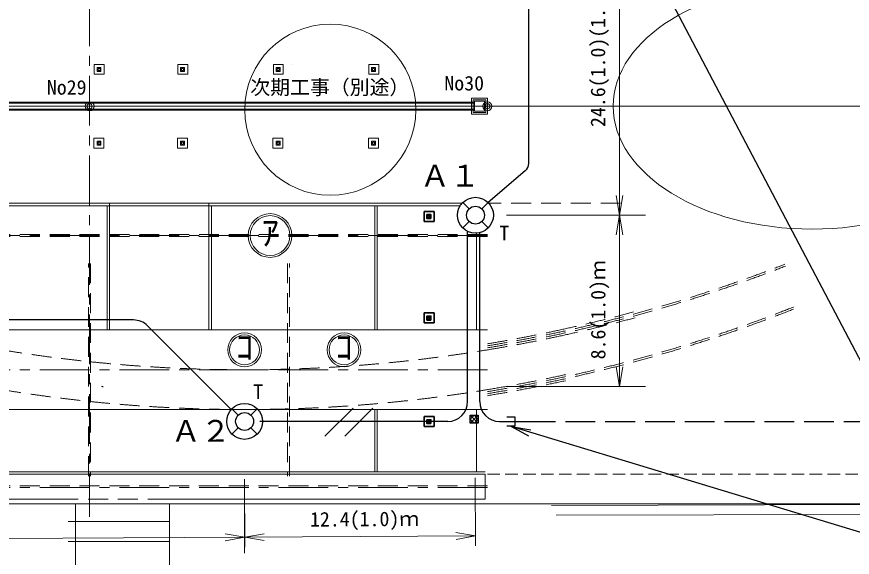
# Model space of a CAD drawing. Units: millimetres, scale not verified. Extents: x -312644 to 200250, y -138500 to 140234.
# Drawn here: x 985 to 42994, y 403 to 27586 of the extents above; entities that cross this region are included whole.
import ezdxf
from ezdxf.enums import TextEntityAlignment as Align

# ---------------------------------------------------------------- set-up
doc = ezdxf.new("R2010")
doc.units = ezdxf.units.MM
doc.header["$LTSCALE"] = 500
doc.header["$PDMODE"] = 32
doc.header["$PDSIZE"] = 250
for name, pattern in [('CHAIN1', [8, 5, -1, 1, -1]), ('CHAIN2', [12, 9, -1, 1, -1]), ('DASHED1', [1.8, 1.2, -0.6]), ('DASHED2', [3, 2, -1]), ('DASHED3', [4, 3, -1])]:
    doc.linetypes.add(name, pattern=pattern)
for name, color, linetype, lineweight in [('1-0_現況', 4, 'Continuous', 9), ('1-6', 4, 'Continuous', 9), ('1-8', 4, 'Continuous', 9), ('1-9', 4, 'DASHED1', 9), ('3-0_外灯平面', 4, 'Continuous', 9), ('A-0', 4, 'Continuous', 9), ('A-1', 4, 'Continuous', 9), ('A-8', 2, 'Continuous', 25), ('A-9', 1, 'Continuous', 9), ('A-F', 4, 'Continuous', 9)]:
    doc.layers.add(name, color=color, linetype=linetype, lineweight=lineweight)
doc.styles.add('ＭＳ ゴシック', font='')
doc.styles.get('ＭＳ ゴシック').set_extended_font_data('MS Gothic')

msp = doc.modelspace()

# ---------------------------------------------------------------- linework, layer by layer
at = {"layer": '1-0_現況', "linetype": 'CHAIN2'}
msp.add_line((-162389.2, 23082.8), (85594.1, 23083.1), dxfattribs=at)
at = {"layer": '1-0_現況'}
for centre, radius in [((4649.5, 23083), 225), ((24649.5, 23083), 225), ((4649.5, 23083), 9), ((24649.5, 23083), 9)]:
    msp.add_circle(centre, radius, dxfattribs=at)
for p in [(4649.5, 23083), (24649.5, 23083)]:
    msp.add_point(p, dxfattribs=at)
at = {"layer": '1-6'}
msp.add_line((-121852.7, 3082.8), (65739.2, 3083.8), dxfattribs=at)
at = {"layer": '1-8'}
for p, q in [((3935.3, 3082.5), (3935.3, -10585.6)), ((8663.1, -15457.2), (8663.1, 3082.7)), ((65611.7, 3120.1), (27865.3, 3014.1)), ((65651.7, 2620.1), (28101.3, 2514.7)), ((3935.3, 2202.7), (8663.1, 2202.7)), ((3935.3, 1202.7), (8663.1, 1202.7))]:
    msp.add_line(p, q, dxfattribs=at)
at = {"layer": '1-9'}
msp.add_line((24649.5, 4583), (65777.9, 4583), dxfattribs=at)
at = {"layer": 'A-0', "linetype": 'CHAIN1'}
for p, q in [((4649.3, 44611.6), (4649.3, 2438.5)), ((-45350.6, 16583), (24649.4, 16583)), ((24649.4, 9833), (-29163.8, 9833)), ((24649.4, 3918.3), (-45350.6, 3918.1))]:
    msp.add_line(p, q, dxfattribs=at)
at = {"layer": 'A-0'}
for p, q in [((14823.3, 25196.4), (14823.3, 25196.4)), ((17361.8, 23283.1), (-4950.2, 23283.1)), ((-4950.2, 23233.1), (17361.8, 23233.1)), ((23999.4, 23283.1), (17361.8, 23283.1)), ((17361.8, 23233.1), (23999.4, 23233.1)), ((23848.7, 23483.1), (24649.4, 23483.1)), ((23848.7, 22683.1), (23848.7, 23483.1)), ((23927.9, 23403.1), (24568.5, 23403.1)), ((23927.9, 22763.1), (23927.9, 23403.1)), ((23934.3, 23398.1), (24563.7, 23398.1)), ((23934.3, 22768.1), (23934.3, 23398.1)), ((24563.7, 23398.1), (24563.7, 22768.1)), ((24568.5, 23403.1), (24568.5, 22763.1)), ((24649.4, 23483.1), (24649.4, 22683.1)), ((17361.8, 22933.1), (-4950.2, 22933.1)), ((-4950.2, 22883.1), (17361.8, 22883.1)), ((23999.4, 22933.1), (17361.8, 22933.1)), ((17361.8, 22883.1), (23999.4, 22883.1)), ((24568.5, 22763.1), (23927.9, 22763.1)), ((24563.7, 22768.1), (23934.3, 22768.1)), ((24649.4, 22683.1), (23848.7, 22683.1)), ((23378.6, 18203), (-45350.6, 18203)), ((-10356.1, 18083), (23288.1, 18083)), ((-45350.6, 11833), (24649.4, 11833)), ((24649.4, 7833), (-45350.6, 7833)), ((12479.5, 4703), (-45350.6, 4703)), ((24529.4, 4703), (12479.5, 4703)), ((-45350.6, 4583), (12599.5, 4583)), ((12599.5, 4583), (24529.4, 4583)), ((24529.4, 4583), (24529.4, 3323.6)), ((3574.9, 3323.5), (-45350.6, 3323.2)), ((65739, 3083.9), (-45350.6, 3083.2)), ((24529.4, 3323.6), (8574.9, 3323.5)), ((65611.6, 3120.1), (27865.2, 3014.1)), ((28101.2, 2514.7), (65651.5, 2620.2)), ((3574.9, 2202.7), (8574.9, 2202.7)), ((8574.9, 1202.7), (3574.9, 1202.7))]:
    msp.add_line(p, q, dxfattribs=at)
at = {"layer": 'A-0', "linetype": 'DASHED2'}
for p, q in [((23999.3, 23333.1), (23999.3, 22833.1)), ((24498.7, 23333.1), (23999.3, 23333.1)), ((24498.7, 22833.1), (24498.7, 23333.1)), ((23999.3, 22833.1), (24498.7, 22833.1)), ((31343.8, 18203), (24649.4, 18203)), ((24649.5, 16633.1), (-121852.8, 16633)), ((-121852.8, 16533), (24649.5, 16533.1)), ((4599.5, 4483.1), (4599.5, 15183.1)), ((4699.5, 15183.1), (4699.5, 4483.1)), ((14599.5, 15183.1), (14599.5, 4483.1)), ((14699.5, 4483.1), (14699.5, 15183.1)), ((-121852.8, 4003.3), (24649.5, 4003.1)), ((8574.9, 3323.6), (3574.9, 3323.6))]:
    msp.add_line(p, q, dxfattribs=at)
at = {"layer": 'A-0', "linetype": 'CHAIN2'}
msp.add_line((-45350.6, 23083), (87024.8, 23083.1), dxfattribs=at)
at = {"layer": 'A-0', "linetype": 'DASHED1'}
msp.add_line((65777.7, 4583), (24649.4, 4583), dxfattribs=at)
at = {"layer": 'A-0'}
for centre, radius in [((4649.3, 23083.1), 225), ((24649.4, 23083), 225), ((4649.3, 23083.1), 9), ((24649.4, 23083), 9), ((24649.4, 23083), 9), ((13723.3, 16582.8), 1100), ((13723.3, 16582.7), 1100), ((13723.3, 16582.8), 1000), ((13723.3, 16582.7), 1000), ((12440.9, 10833.2), 850), ((12440.9, 10833.1), 850), ((12440.9, 10833.2), 750), ((12440.9, 10833.1), 750), ((17440.9, 10833.2), 850), ((17440.9, 10833.1), 850), ((17440.9, 10833.2), 750), ((17440.9, 10833.1), 750)]:
    msp.add_circle(centre, radius, dxfattribs=at)
at = {"layer": 'A-0', "linetype": 'DASHED2'}
for centre, radius, start, end in [((12440.7, 84832.6), 74800, 279.39369, 291.28999), ((12440.7, 84832.6), 74900, 279.38104, 291.28999), ((12440.8, 82832.7), 75100, 279.3558, 291.84473), ((12440.8, 82832.7), 75200, 279.34326, 291.84473), ((12440.7, 84832.6), 74700, 282.12828, 285.17552), ((12440.7, 84832.6), 75000, 282.12959, 285.17717), ((12440.7, 84832.6), 74700, 279.40634, 282.12828), ((12440.7, 84832.6), 75000, 279.36838, 282.12959), ((12440.7, 84832.7), 75000, 260.64993, 279.36838), ((12440.8, 82832.7), 75000, 279.36836, 282.45921), ((12440.8, 82832.7), 75300, 279.3307, 282.45921), ((12440.8, 82832.7), 75000, 260.61363, 279.36838)]:
    msp.add_arc(centre, radius, start, end, dxfattribs=at)
at = {"layer": 'A-0'}
msp.add_ellipse((40974.6, 23083), major_axis=(10000, 0), ratio=0.618, dxfattribs=at)
for p in [(4649.3, 23083.1), (24649.4, 23083.1)]:
    msp.add_point(p, dxfattribs=at)
at = {"layer": 'A-1'}
for p, q in [((31290.5, 17603), (31290.5, 42228.4)), ((31290.5, 17603), (31116.8, 18587.8)), ((31290.5, 17603), (31464.1, 18587.8)), ((29546.9, 17603), (25615.6, 17603)), ((32602.3, 17603), (25615.6, 17603)), ((31290.5, 17603), (31116.8, 16618.2)), ((31290.5, 8996.5), (31290.5, 17603)), ((31290.5, 17603), (31464.1, 16618.2)), ((31290.5, 8996.5), (31116.8, 9981.3)), ((31290.5, 8996.5), (31464.1, 9981.3)), ((32602.3, 8996.5), (25615.6, 8996.5)), ((12449.7, 911.3), (12430.4, 4337.9)), ((24058, 976.5), (24038.8, 4403.1)), ((12440.9, 4030.2), (12440.9, 603.6)), ((12446.8, 1411.3), (11463, 1232.1)), ((12446.8, 1411.3), (13430.7, 1590.5)), ((12446.8, 1411.3), (24055.2, 1476.5)), ((12446.8, 1411.3), (13432.6, 1243.2)), ((24055.2, 1476.5), (23069.4, 1644.6)), ((24055.2, 1476.5), (23071.4, 1297.3))]:
    msp.add_line(p, q, dxfattribs=at)
msp.add_lwpolyline([(-11969.6, 1274.2), (12446.8, 1411.3), (11461.1, 1579.4)], dxfattribs=at)
at = {"layer": 'A-8'}
for p, q in [((28690.6, 38260.4), (48211.5, 1120.9)), ((26728.7, 20214.6), (26728.7, 36404.6)), ((26553.4, 19834.4), (24685.8, 18239.4)), ((23413.2, 18239.4), (23731.3, 17921.2)), ((24685.8, 18239.4), (24367.6, 17921.2)), ((23731.3, 17284.9), (23413.1, 16966.7)), ((24367.6, 17284.9), (24685.8, 16966.7)), ((23656, 8233.1), (23656, 16764.8)), ((24264, 8233.1), (24264, 16737.1)), ((6852, 12336.7), (-13678.2, 12336.7)), ((7559.2, 12043.8), (11770, 7833)), ((12122.8, 7551.2), (11804.6, 7869.4)), ((13077.2, 7869.4), (12759.1, 7551.2)), ((16479.2, 6495.2), (17893.4, 7909.4)), ((18893.5, 7909.4), (17479.2, 6495.2)), ((22656, 7233.1), (13209.1, 7233.1)), ((24183.2, 7554.8), (23783.2, 7154.8)), ((23783.2, 7554.8), (24183.2, 7154.8)), ((25264, 7233.1), (26572.8, 7233.1)), ((25776.8, 7233.1), (26051, 7233.1)), ((12122.8, 6914.9), (11804.6, 6596.7)), ((12759.1, 6914.9), (13077.2, 6596.7)), ((25629.8, 7010.8), (26051, 7010.8)), ((45181.3, 1120.9), (25850.3, 6976.1)), ((25850.3, 6976.1), (26837.7, 6818)), ((26724, 6489.8), (25850.3, 6976.1))]:
    msp.add_line(p, q, dxfattribs=at)
at = {"layer": 'A-8', "color": 3, "linetype": 'DASHED3'}
msp.add_line((26572.8, 7233.1), (48432.5, 7233.1), dxfattribs=at)
at = {"layer": 'A-8'}
for points in [[(24183.2, 7554.8), (24183.2, 7154.8), (23783.2, 7154.8), (23783.2, 7554.8)], [(23783.2, 7354.8), (23983.2, 7554.8), (24183.2, 7354.8), (23983.2, 7154.8)]]:
    msp.add_lwpolyline(points, close=True, dxfattribs=at)
msp.add_lwpolyline([(26051, 7010.8), (26051, 7455.5), (25629.8, 7455.5)], dxfattribs=at)
for centre, radius in [((24049.5, 17603.1), 900), ((24049.5, 17603.1), 450), ((12440.9, 7233.1), 900), ((12440.9, 7233.1), 450)]:
    msp.add_circle(centre, radius, dxfattribs=at)
for centre, radius, start, end in [((26228.7, 20214.6), 500, 310.49785, 360), ((6852, 11336.7), 1000, 45, 90), ((5330.9, 9496.6), 500, 260.72285, 270), ((22656, 8233.1), 1000, 270, 0), ((25264, 8233.1), 1000, 180, 270)]:
    msp.add_arc(centre, radius, start, end, dxfattribs=at)
at = {"layer": 'A-9', "linetype": 'DASHED1'}
for p, q in [((4884.2, 25189.7), (4884.2, 24689.7)), ((9085.5, 25189.7), (9085.5, 24689.7))]:
    msp.add_line(p, q, dxfattribs=at)
at = {"layer": 'A-9', "color": 4, "linetype": 'DASHED1'}
for p, q in [((13886.6, 25189.7), (13886.6, 24689.7)), ((18686.5, 25189.7), (18686.5, 24689.7))]:
    msp.add_line(p, q, dxfattribs=at)
at = {"layer": 'A-9', "linetype": 'DASHED1'}
for points in [[(4884.2, 24689.7), (5384.2, 24689.7), (5384.2, 25189.7), (4884.2, 25189.7)], [(9085.5, 24689.7), (9585.5, 24689.7), (9585.5, 25189.7), (9085.5, 25189.7)]]:
    msp.add_lwpolyline(points, dxfattribs=at)
at = {"layer": 'A-9'}
for points in [[(5221.8, 24830.8), (5021.8, 24830.8), (5021.8, 25030.8), (5221.8, 25030.8)], [(5172.7, 24881.5), (5072.7, 24881.5), (5072.7, 24981.5), (5172.7, 24981.5)], [(9423.1, 24830.8), (9223.1, 24830.8), (9223.1, 25030.8), (9423.1, 25030.8)], [(9373.9, 24881.5), (9273.9, 24881.5), (9273.9, 24981.5), (9373.9, 24981.5)], [(5221.8, 21133.8), (5021.8, 21133.8), (5021.8, 21333.8), (5221.8, 21333.8)], [(5172.7, 21184.6), (5072.7, 21184.6), (5072.7, 21284.6), (5172.7, 21284.6)], [(9423.1, 21133.8), (9223.1, 21133.8), (9223.1, 21333.8), (9423.1, 21333.8)], [(9373.9, 21184.6), (9273.9, 21184.6), (9273.9, 21284.6), (9373.9, 21284.6)]]:
    msp.add_lwpolyline(points, close=True, dxfattribs=at)
at = {"layer": 'A-9', "color": 4, "linetype": 'DASHED1'}
for points in [[(13886.6, 24689.7), (14386.6, 24689.7), (14386.6, 25189.7), (13886.6, 25189.7)], [(18686.5, 24689.7), (19186.5, 24689.7), (19186.5, 25189.7), (18686.5, 25189.7)]]:
    msp.add_lwpolyline(points, dxfattribs=at)
at = {"layer": 'A-9', "color": 4}
for points in [[(14224.2, 24830.8), (14024.2, 24830.8), (14024.2, 25030.8), (14224.2, 25030.8)], [(14175, 24881.5), (14075, 24881.5), (14075, 24981.5), (14175, 24981.5)], [(19024.2, 24830.8), (18824.2, 24830.8), (18824.2, 25030.8), (19024.2, 25030.8)], [(18975, 24881.5), (18875, 24881.5), (18875, 24981.5), (18975, 24981.5)], [(14224.2, 21133.8), (14024.2, 21133.8), (14024.2, 21333.8), (14224.2, 21333.8)], [(14175, 21184.6), (14075, 21184.6), (14075, 21284.6), (14175, 21284.6)], [(19024.2, 21133.8), (18824.2, 21133.8), (18824.2, 21333.8), (19024.2, 21333.8)], [(18975, 21184.6), (18875, 21184.6), (18875, 21284.6), (18975, 21284.6)]]:
    msp.add_lwpolyline(points, close=True, dxfattribs=at)
at = {"layer": 'A-9', "linetype": 'DASHED1'}
for points in [[(4863.9, 21480.2), (4863.9, 20980.2), (5363.9, 20980.2), (5363.9, 21480.2)], [(9065.1, 21480.2), (9065.1, 20980.2), (9565.1, 20980.2), (9565.1, 21480.2)]]:
    msp.add_lwpolyline(points, close=True, dxfattribs=at)
at = {"layer": 'A-9', "color": 4, "linetype": 'DASHED1'}
for points in [[(13866.2, 21480.2), (13866.2, 20980.2), (14366.2, 20980.2), (14366.2, 21480.2)], [(18666.2, 21480.2), (18666.2, 20980.2), (19166.2, 20980.2), (19166.2, 21480.2)]]:
    msp.add_lwpolyline(points, close=True, dxfattribs=at)
at = {"layer": 'A-9', "color": 6, "linetype": 'DASHED1', "lineweight": 35}
for points in [[(21468.8, 17791.4), (21468.8, 17291.4), (21968.8, 17291.4), (21968.8, 17791.4)], [(21468.8, 12691.4), (21468.8, 12191.4), (21968.8, 12191.4), (21968.8, 12691.4)], [(21468.8, 7481.5), (21468.8, 6981.5), (21968.8, 6981.5), (21968.8, 7481.5)]]:
    msp.add_lwpolyline(points, close=True, dxfattribs=at)
at = {"layer": 'A-9', "color": 6, "lineweight": 35}
for points in [[(21806.4, 17432.5), (21606.4, 17432.5), (21606.4, 17632.5), (21806.4, 17632.5)], [(21757.2, 17483.2), (21657.2, 17483.2), (21657.2, 17583.2), (21757.2, 17583.2)], [(21806.4, 12332.5), (21606.4, 12332.5), (21606.4, 12532.5), (21806.4, 12532.5)], [(21757.2, 12383.2), (21657.2, 12383.2), (21657.2, 12483.2), (21757.2, 12483.2)], [(21806.4, 7122.5), (21606.4, 7122.5), (21606.4, 7322.5), (21806.4, 7322.5)], [(21757.2, 7173.3), (21657.2, 7173.3), (21657.2, 7273.3), (21757.2, 7273.3)]]:
    msp.add_lwpolyline(points, close=True, dxfattribs=at)
at = {"layer": 'A-9', "color": 4}
msp.add_circle((16750.7, 22908.9), 4299.8, dxfattribs=at)
at = {"layer": 'A-F'}
for p, q in [((5529.5, 18083), (5529.5, 11833)), ((5649.5, 18203), (5649.5, 11833)), ((10649.5, 18203), (10649.5, 11833)), ((10769.5, 18083), (10769.5, 11833)), ((18987.5, 18083), (18987.5, 11833)), ((19107.5, 18083), (19107.5, 11833)), ((24107.5, 16704.9), (24107.5, 11833)), ((18987.5, 7833), (18987.5, 4703)), ((19107.5, 7833), (19107.5, 4703)), ((24107.5, 7833), (24107.5, 4703))]:
    msp.add_line(p, q, dxfattribs=at)

# ---------------------------------------------------------------- texts
at = {"layer": '3-0_外灯平面', "color": 7, "style": 'ＭＳ ゴシック'}
for p in [(25246.1, 16127), (12871.4, 8144.4)]:
    msp.add_text('T', height=733.1, dxfattribs=at).set_placement(p, align=Align.BOTTOM_LEFT)
at = {"layer": 'A-0', "color": 7, "style": 'ＭＳ ゴシック'}
for s, height, p in [('No29', 733.1, (2500.6, 23445.9)), ('No30', 733.1, (22484.3, 23655.8)), ('ｱ', 1283, (13285.8, 15707.8)), ('ｱ', 1283, (13285.8, 15707.7)), ('ｺ', 1283, (12003.5, 9958.2)), ('ｺ', 1283, (12003.5, 9958.1)), ('ｺ', 1283, (17003.5, 9958.2)), ('ｺ', 1283, (17003.5, 9958.1))]:
    msp.add_text(s, height=height, dxfattribs=at).set_placement(p, align=Align.BOTTOM_LEFT)
at = {"layer": 'A-1', "color": 6, "style": 'ＭＳ ゴシック'}
for s, rotation, p in [('24.6(1.0)(1.0)ｍ', 90, (30790.5, 22040.7)), ('8.6(1.0)ｍ', 90, (30801.8, 10354.5)), ('12.4(1.0)ｍ', 0.322, (15734.3, 1726.3))]:
    msp.add_text(s, height=733.1, rotation=rotation, dxfattribs=at).set_placement(p, align=Align.BOTTOM_LEFT)
at = {"layer": 'A-8', "color": 6, "style": 'ＭＳ ゴシック'}
for s, p in [('Ａ１', (21264.4, 18713)), ('Ａ２', (8740.8, 5879.2))]:
    msp.add_text(s, height=1100, dxfattribs=at).set_placement(p, align=Align.BOTTOM_LEFT)
at = {"layer": 'A-9', "color": 7, "style": 'ＭＳ ゴシック'}
msp.add_text('次期工事（別途）', height=733.1, dxfattribs=at).set_placement((12725.7, 23451.3), align=Align.BOTTOM_LEFT)

doc.saveas('drawing.dxf')
